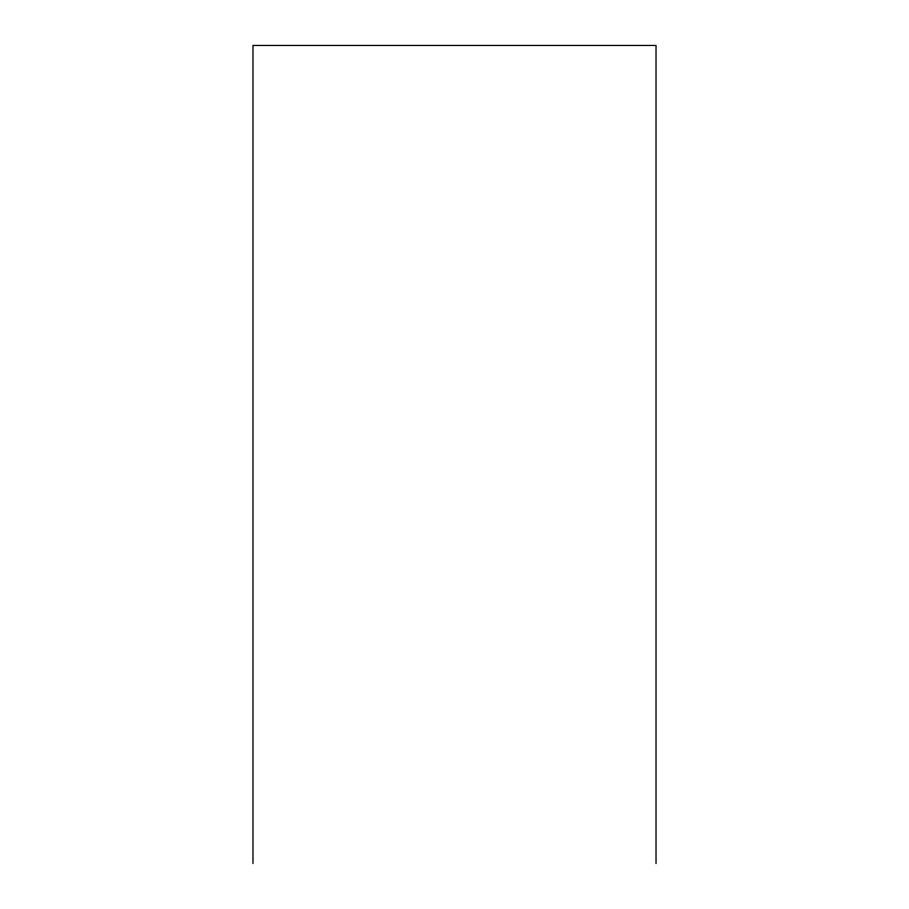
<?xml version="1.0" encoding="UTF-8"?>
<svg xmlns="http://www.w3.org/2000/svg" width="909" height="909" viewBox="0 0 909 909"><rect width="100%" height="100%" fill="white"/><g stroke="black" fill="none" stroke-linecap="round" stroke-linejoin="round"><path stroke-width="1.36" d="M656.025 863.55L656.025 45.45L252.975 45.45L252.975 863.55"/></g></svg>
